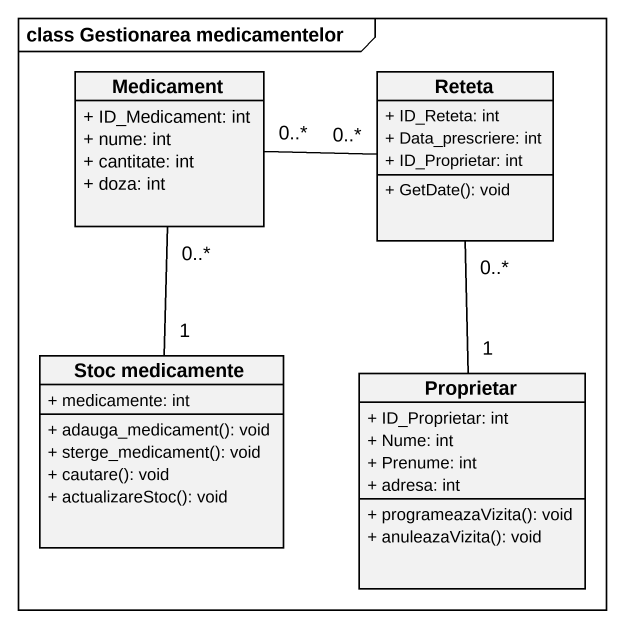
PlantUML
@startuml
mainframe class Gestionarea medicamentelor
hide circle
hide empty members
skinparam classAttributeIconSize 0
class Medicament {
  + ID_Medicament: int
  + nume: int
  + cantitate: int
  + doza: int
}
class Reteta {
  + ID_Reteta: int
  + Data_prescriere: int
  + ID_Proprietar: int
  + GetDate(): void
}
class "Stoc medicamente" as Stoc_medicamente {
  + medicamente: int
  + adauga_medicament(): void
  + sterge_medicament(): void
  + cautare(): void
  + actualizareStoc(): void
}
class Proprietar {
  + ID_Proprietar: int
  + Nume: int
  + Prenume: int
  + adresa: int
  + programeazaVizita(): void
  + anuleazaVizita(): void
}
Medicament "0..*" -- "1" Stoc_medicamente
Reteta "0..*" -left- "0..*" Medicament
Reteta "0..*" -- "1" Proprietar
@enduml
